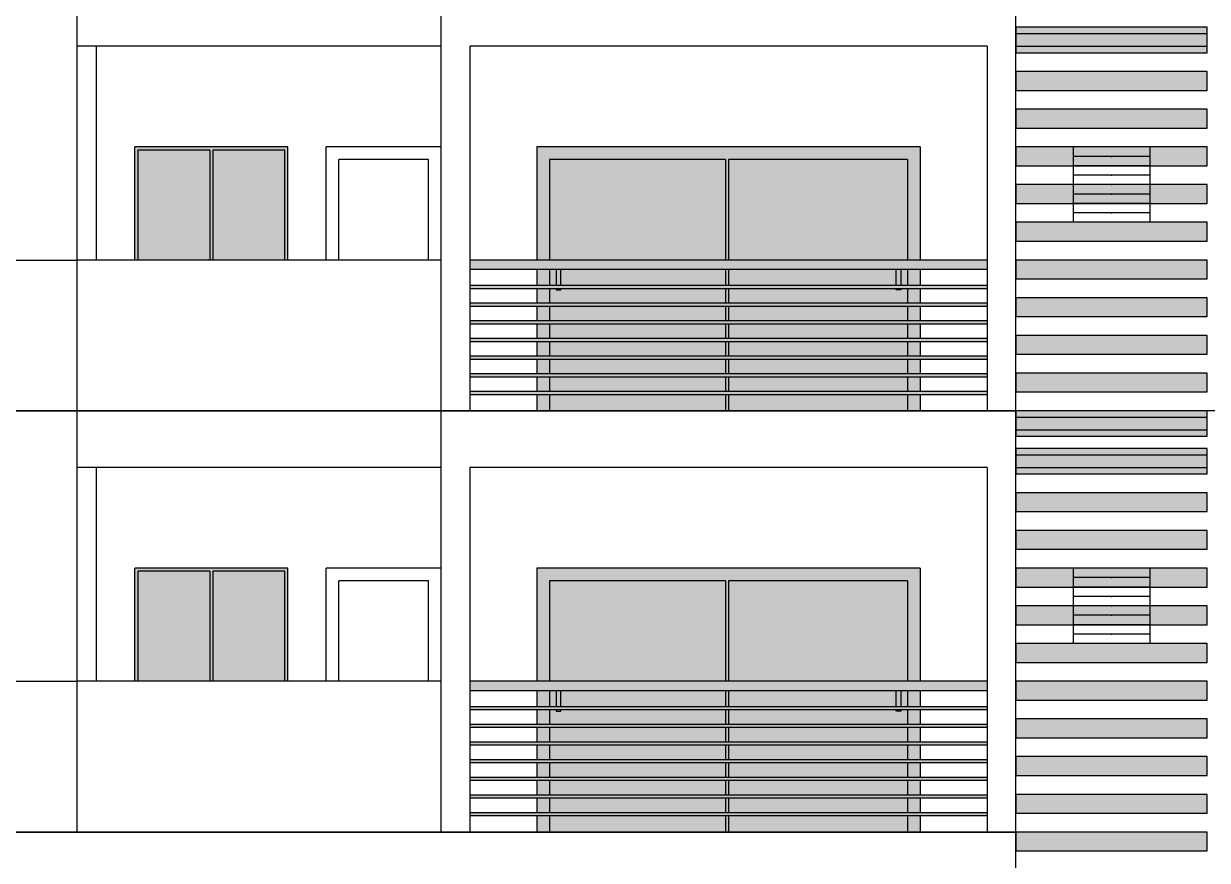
# Model space of a CAD drawing. Header units: metres. Extents: x 619 to 842, y 1450 to 1542.
# Drawn here: x 721.77 to 731.19, y 1513.8 to 1520.45 of the extents above; entities that cross this region are included whole.
import ezdxf

# ---------------------------------------------------------------- set-up
doc = ezdxf.new("R2010")
doc.units = ezdxf.units.M
doc.header["$LTSCALE"] = 0.5
doc.header["$MEASUREMENT"] = 0

msp = doc.modelspace()

# ---------------------------------------------------------------- hatches: boundary and pattern name
h = msp.add_hatch(color=9)
h.dxf.hatch_style = 1
h.paths.add_polyline_path([(731.19011, 1520.42549), (729.66604, 1520.42549), (729.66604, 1520.27549), (731.19011, 1520.27549)])
h = msp.add_hatch(color=9)
h.dxf.hatch_style = 1
h.paths.add_polyline_path([(731.19011, 1520.37349), (729.66604, 1520.37349), (729.66604, 1520.22349), (731.19011, 1520.22349)])
h = msp.add_hatch(color=9)
h.dxf.hatch_style = 1
h.paths.add_polyline_path([(731.19011, 1520.07349), (729.66604, 1520.07349), (729.66604, 1519.92349), (731.19011, 1519.92349)])
h = msp.add_hatch(color=9)
h.dxf.hatch_style = 1
h.paths.add_polyline_path([(731.19011, 1519.77349), (729.66604, 1519.77349), (729.66604, 1519.62349), (731.19011, 1519.62349)])
at = {"true_color": 0x636466}
h = msp.add_hatch(color=251, dxfattribs=at)
h.dxf.hatch_style = 1
h.paths.add_polyline_path([(722.6553, 1519.47349), (722.6553, 1518.57349), (722.6803, 1518.57349), (722.6803, 1519.44849), (723.25243, 1519.44849), (723.25243, 1518.57349), (723.27743, 1518.57349), (723.27743, 1519.44849), (723.84956, 1519.44849), (723.84956, 1518.57349), (723.87456, 1518.57349), (723.87456, 1519.47349)])
h.paths.add_polyline_path([(725.85585, 1519.47349), (725.85585, 1518.57349), (725.95585, 1518.57349), (725.95585, 1519.37349), (727.35493, 1519.37349), (727.35493, 1518.57349), (727.37993, 1518.57349), (727.37993, 1519.37349), (728.804, 1519.37349), (728.804, 1518.57349), (728.904, 1518.57349), (728.904, 1519.47349)])
h.paths.add_polyline_path([(725.95585, 1518.37036), (725.95585, 1518.49849), (725.85585, 1518.49849), (725.85585, 1518.37036)])
h.paths.add_polyline_path([(725.95585, 1518.34536), (725.85585, 1518.34536), (725.85585, 1518.22974), (725.95585, 1518.22974)])
h.paths.add_polyline_path([(725.95585, 1518.08911), (725.95585, 1518.20474), (725.85585, 1518.20474), (725.85585, 1518.08911)])
h.paths.add_polyline_path([(725.85585, 1517.94849), (725.95585, 1517.94849), (725.95585, 1518.06411), (725.85585, 1518.06411)])
h.paths.add_polyline_path([(725.95585, 1517.92349), (725.85585, 1517.92349), (725.85585, 1517.80786), (725.95585, 1517.80786)])
h.paths.add_polyline_path([(725.95585, 1517.78286), (725.85585, 1517.78286), (725.85585, 1517.66724), (725.95585, 1517.66724)])
h.paths.add_polyline_path([(725.95585, 1517.64224), (725.85585, 1517.64224), (725.85585, 1517.52661), (725.95585, 1517.52661)])
h.paths.add_polyline_path([(725.95585, 1517.50161), (725.85585, 1517.50161), (725.85585, 1517.37349), (725.95585, 1517.37349)])
h.paths.add_polyline_path([(728.804, 1518.37036), (728.904, 1518.37036), (728.904, 1518.49849), (728.804, 1518.49849)])
h.paths.add_polyline_path([(728.904, 1518.34536), (728.804, 1518.34536), (728.804, 1518.22974), (728.904, 1518.22974)])
h.paths.add_polyline_path([(728.904, 1518.20474), (728.804, 1518.20474), (728.804, 1518.08911), (728.904, 1518.08911)])
h.paths.add_polyline_path([(728.904, 1518.06411), (728.804, 1518.06411), (728.804, 1517.94849), (728.904, 1517.94849)])
h.paths.add_polyline_path([(728.904, 1517.92349), (728.804, 1517.92349), (728.804, 1517.80786), (728.904, 1517.80786)])
h.paths.add_polyline_path([(728.904, 1517.78286), (728.804, 1517.78286), (728.804, 1517.66724), (728.904, 1517.66724)])
h.paths.add_polyline_path([(728.904, 1517.64224), (728.804, 1517.64224), (728.804, 1517.52661), (728.904, 1517.52661)])
h.paths.add_polyline_path([(728.904, 1517.50161), (728.804, 1517.50161), (728.804, 1517.37349), (728.904, 1517.37349)])
h.paths.add_polyline_path([(727.37993, 1517.50161), (727.35493, 1517.50161), (727.35493, 1517.37349), (727.37993, 1517.37349)])
h.paths.add_polyline_path([(727.35493, 1517.52661), (727.37993, 1517.52661), (727.37993, 1517.64224), (727.35493, 1517.64224)])
h.paths.add_polyline_path([(727.35493, 1517.66724), (727.37993, 1517.66724), (727.37993, 1517.78286), (727.35493, 1517.78286)])
h.paths.add_polyline_path([(727.35493, 1517.80786), (727.37993, 1517.80786), (727.37993, 1517.92349), (727.35493, 1517.92349)])
h.paths.add_polyline_path([(727.35493, 1517.94849), (727.37993, 1517.94849), (727.37993, 1518.06411), (727.35493, 1518.06411)])
h.paths.add_polyline_path([(727.35493, 1518.08911), (727.37993, 1518.08911), (727.37993, 1518.20474), (727.35493, 1518.20474)])
h.paths.add_polyline_path([(727.35493, 1518.22974), (727.37993, 1518.22974), (727.37993, 1518.34536), (727.35493, 1518.34536)])
h.paths.add_polyline_path([(727.35493, 1518.37036), (727.37993, 1518.37036), (727.37993, 1518.49849), (727.35493, 1518.49849)])
h = msp.add_hatch(color=131)
h.dxf.hatch_style = 1
h.paths.add_polyline_path([(738.50567, 1517.37349), (738.50567, 1518.57349), (735.15271, 1518.57349), (735.15271, 1517.37349)])
h.paths.add_polyline_path([(733.18391, 1518.29849), (734.06085, 1518.29849), (734.06085, 1519.44849), (733.18391, 1519.44849)])
h.paths.add_polyline_path([(733.15891, 1519.44849), (732.28196, 1519.44849), (732.28196, 1518.29849), (733.15891, 1518.29849)])
h.paths.add_polyline_path([(728.804, 1518.57349), (728.804, 1519.37349), (727.37993, 1519.37349), (727.37993, 1518.57349)])
h.paths.add_polyline_path([(727.35493, 1518.57349), (727.35493, 1519.37349), (725.95585, 1519.37349), (725.95585, 1518.57349)])
h.paths.add_polyline_path([(727.37993, 1518.49849), (727.37993, 1518.37036), (728.71438, 1518.37036), (728.71438, 1518.49849)])
h.paths.add_polyline_path([(726.04547, 1518.49849), (726.04547, 1518.37036), (727.35493, 1518.37036), (727.35493, 1518.49849)])
h.paths.add_polyline_path([(726.04547, 1518.34536), (726.04547, 1518.33515), (726.00884, 1518.33515), (726.00884, 1518.34536), (725.95585, 1518.34536), (725.95585, 1518.22974), (727.35493, 1518.22974), (727.35493, 1518.34536)])
h.paths.add_polyline_path([(727.37993, 1518.34536), (727.37993, 1518.22974), (728.804, 1518.22974), (728.804, 1518.34536), (728.75101, 1518.34536), (728.75101, 1518.33515), (728.71438, 1518.33515), (728.71438, 1518.34536)])
h.paths.add_polyline_path([(728.804, 1518.08911), (728.804, 1518.20474), (727.37993, 1518.20474), (727.37993, 1518.08911)])
h.paths.add_polyline_path([(725.95585, 1518.20474), (725.95585, 1518.08911), (727.35493, 1518.08911), (727.35493, 1518.20474)])
h.paths.add_polyline_path([(727.35493, 1517.94849), (727.35493, 1518.06411), (725.95585, 1518.06411), (725.95585, 1517.94849)])
h.paths.add_polyline_path([(728.804, 1518.49849), (728.75101, 1518.49849), (728.75101, 1518.37036), (728.804, 1518.37036)])
h.paths.add_polyline_path([(726.00884, 1518.37036), (726.00884, 1518.49849), (725.95585, 1518.49849), (725.95585, 1518.37036)])
h.paths.add_polyline_path([(728.804, 1517.94849), (728.804, 1518.06411), (727.37993, 1518.06411), (727.37993, 1517.94849)])
h.paths.add_polyline_path([(728.804, 1517.80786), (728.804, 1517.92349), (727.37993, 1517.92349), (727.37993, 1517.80786)])
h.paths.add_polyline_path([(728.804, 1517.66724), (728.804, 1517.78286), (727.37993, 1517.78286), (727.37993, 1517.66724)])
h.paths.add_polyline_path([(725.95585, 1517.78286), (725.95585, 1517.66724), (727.35493, 1517.66724), (727.35493, 1517.78286)])
h.paths.add_polyline_path([(725.95585, 1517.92349), (725.95585, 1517.80786), (727.35493, 1517.80786), (727.35493, 1517.92349)])
h.paths.add_polyline_path([(727.37993, 1517.50161), (727.37993, 1517.37349), (728.804, 1517.37349), (728.804, 1517.50161)])
h.paths.add_polyline_path([(728.804, 1517.52661), (728.804, 1517.64224), (727.37993, 1517.64224), (727.37993, 1517.52661)])
h.paths.add_polyline_path([(727.35493, 1517.52661), (727.35493, 1517.64224), (725.95585, 1517.64224), (725.95585, 1517.52661)])
h.paths.add_polyline_path([(727.35493, 1517.37349), (727.35493, 1517.50161), (725.95585, 1517.50161), (725.95585, 1517.37349)])
h.paths.add_polyline_path([(723.27743, 1518.57349), (723.84956, 1518.57349), (723.84956, 1519.44849), (723.27743, 1519.44849)])
h.paths.add_polyline_path([(723.25243, 1519.44849), (722.6803, 1519.44849), (722.6803, 1518.57349), (723.25243, 1518.57349)])
h = msp.add_hatch(color=9)
h.dxf.hatch_style = 1
h.paths.add_polyline_path([(731.19011, 1519.47349), (729.66604, 1519.47349), (729.66604, 1519.32349), (731.19011, 1519.32349)])
h = msp.add_hatch(color=9)
h.dxf.hatch_style = 1
h.paths.add_polyline_path([(731.19011, 1519.17349), (729.66604, 1519.17349), (729.66604, 1519.02349), (731.19011, 1519.02349)])
h = msp.add_hatch(color=9)
h.dxf.hatch_style = 1
h.paths.add_polyline_path([(731.19011, 1518.87349), (729.66604, 1518.87349), (729.66604, 1518.72349), (731.19011, 1518.72349)])
h = msp.add_hatch(color=9)
h.dxf.hatch_style = 1
h.paths.add_polyline_path([(725.32243, 1518.57349), (729.43743, 1518.57349), (729.43743, 1518.49849), (725.32243, 1518.49849)])
h.paths.add_polyline_path([(725.32243, 1518.37036), (729.43743, 1518.37036), (729.43743, 1518.34536), (725.32243, 1518.34536)])
h.paths.add_polyline_path([(725.32243, 1518.22974), (729.43743, 1518.22974), (729.43743, 1518.20474), (725.32243, 1518.20474)])
h.paths.add_polyline_path([(725.32243, 1518.08911), (729.43743, 1518.08911), (729.43743, 1518.06411), (725.32243, 1518.06411)])
h.paths.add_polyline_path([(725.32243, 1517.94849), (729.43743, 1517.94849), (729.43743, 1517.92349), (725.32243, 1517.92349)])
h.paths.add_polyline_path([(725.32243, 1517.80786), (729.43743, 1517.80786), (729.43743, 1517.78286), (725.32243, 1517.78286)])
h.paths.add_polyline_path([(725.32243, 1517.66724), (729.43743, 1517.66724), (729.43743, 1517.64224), (725.32243, 1517.64224)])
h.paths.add_polyline_path([(725.32243, 1517.52661), (729.43743, 1517.52661), (729.43743, 1517.50161), (725.32243, 1517.50161)])
h = msp.add_hatch(color=9)
h.dxf.hatch_style = 1
h.paths.add_polyline_path([(731.19011, 1518.57349), (729.66604, 1518.57349), (729.66604, 1518.42349), (731.19011, 1518.42349)])
at = {"true_color": 0x991b1e}
h = msp.add_hatch(color=244, dxfattribs=at)
h.dxf.hatch_style = 1
h.paths.add_polyline_path([(726.00884, 1518.49849), (726.04547, 1518.49849), (726.04547, 1518.37036), (726.00884, 1518.37036)])
h.paths.add_polyline_path([(726.00884, 1518.34536), (726.04547, 1518.34536), (726.04547, 1518.33515), (726.00884, 1518.33515)])
h.paths.add_polyline_path([(728.71438, 1518.49849), (728.75101, 1518.49849), (728.75101, 1518.37036), (728.71438, 1518.37036)])
h.paths.add_polyline_path([(728.71438, 1518.34536), (728.75101, 1518.34536), (728.75101, 1518.33515), (728.71438, 1518.33515)])
h = msp.add_hatch(color=9)
h.dxf.hatch_style = 1
h.paths.add_polyline_path([(731.19011, 1518.27349), (729.66604, 1518.27349), (729.66604, 1518.12349), (731.19011, 1518.12349)])
h = msp.add_hatch(color=9)
h.dxf.hatch_style = 1
h.paths.add_polyline_path([(731.19011, 1517.97349), (729.66604, 1517.97349), (729.66604, 1517.82349), (731.19011, 1517.82349)])
h = msp.add_hatch(color=9)
h.dxf.hatch_style = 1
h.paths.add_polyline_path([(731.19011, 1517.67349), (729.66604, 1517.67349), (729.66604, 1517.52349), (731.19011, 1517.52349)])
h = msp.add_hatch(color=9)
h.dxf.hatch_style = 1
h.paths.add_polyline_path([(731.19011, 1517.37349), (729.66604, 1517.37349), (729.66604, 1517.22349), (731.19011, 1517.22349)])
h = msp.add_hatch(color=9)
h.dxf.hatch_style = 1
h.paths.add_polyline_path([(731.19011, 1517.32149), (729.66604, 1517.32149), (729.66604, 1517.17149), (731.19011, 1517.17149)])
h = msp.add_hatch(color=9)
h.dxf.hatch_style = 1
h.paths.add_polyline_path([(731.19011, 1517.07349), (729.66604, 1517.07349), (729.66604, 1516.92349), (731.19011, 1516.92349)])
h = msp.add_hatch(color=9)
h.dxf.hatch_style = 1
h.paths.add_polyline_path([(731.19011, 1517.02149), (729.66604, 1517.02149), (729.66604, 1516.87149), (731.19011, 1516.87149)])
h = msp.add_hatch(color=9)
h.dxf.hatch_style = 1
h.paths.add_polyline_path([(731.19011, 1516.72149), (729.66604, 1516.72149), (729.66604, 1516.57149), (731.19011, 1516.57149)])
h = msp.add_hatch(color=9)
h.dxf.hatch_style = 1
h.paths.add_polyline_path([(731.19011, 1516.42149), (729.66604, 1516.42149), (729.66604, 1516.27149), (731.19011, 1516.27149)])
at = {"true_color": 0x636466}
h = msp.add_hatch(color=251, dxfattribs=at)
h.dxf.hatch_style = 1
h.paths.add_polyline_path([(722.6553, 1516.12149), (722.6553, 1515.22149), (722.6803, 1515.22149), (722.6803, 1516.09649), (723.25243, 1516.09649), (723.25243, 1515.22149), (723.27743, 1515.22149), (723.27743, 1516.09649), (723.84956, 1516.09649), (723.84956, 1515.22149), (723.87456, 1515.22149), (723.87456, 1516.12149)])
h.paths.add_polyline_path([(725.85585, 1516.12149), (725.85585, 1515.22149), (725.95585, 1515.22149), (725.95585, 1516.02149), (727.35493, 1516.02149), (727.35493, 1515.22149), (727.37993, 1515.22149), (727.37993, 1516.02149), (728.804, 1516.02149), (728.804, 1515.22149), (728.904, 1515.22149), (728.904, 1516.12149)])
h.paths.add_polyline_path([(725.95585, 1515.01836), (725.95585, 1515.14649), (725.85585, 1515.14649), (725.85585, 1515.01836)])
h.paths.add_polyline_path([(725.95585, 1514.99336), (725.85585, 1514.99336), (725.85585, 1514.87774), (725.95585, 1514.87774)])
h.paths.add_polyline_path([(725.95585, 1514.73711), (725.95585, 1514.85274), (725.85585, 1514.85274), (725.85585, 1514.73711)])
h.paths.add_polyline_path([(725.85585, 1514.59649), (725.95585, 1514.59649), (725.95585, 1514.71211), (725.85585, 1514.71211)])
h.paths.add_polyline_path([(725.95585, 1514.57149), (725.85585, 1514.57149), (725.85585, 1514.45586), (725.95585, 1514.45586)])
h.paths.add_polyline_path([(725.95585, 1514.43086), (725.85585, 1514.43086), (725.85585, 1514.31524), (725.95585, 1514.31524)])
h.paths.add_polyline_path([(725.95585, 1514.29024), (725.85585, 1514.29024), (725.85585, 1514.17461), (725.95585, 1514.17461)])
h.paths.add_polyline_path([(725.95585, 1514.14961), (725.85585, 1514.14961), (725.85585, 1514.02149), (725.95585, 1514.02149)])
h.paths.add_polyline_path([(728.804, 1515.01836), (728.904, 1515.01836), (728.904, 1515.14649), (728.804, 1515.14649)])
h.paths.add_polyline_path([(728.904, 1514.99336), (728.804, 1514.99336), (728.804, 1514.87774), (728.904, 1514.87774)])
h.paths.add_polyline_path([(728.904, 1514.85274), (728.804, 1514.85274), (728.804, 1514.73711), (728.904, 1514.73711)])
h.paths.add_polyline_path([(728.904, 1514.71211), (728.804, 1514.71211), (728.804, 1514.59649), (728.904, 1514.59649)])
h.paths.add_polyline_path([(728.904, 1514.57149), (728.804, 1514.57149), (728.804, 1514.45586), (728.904, 1514.45586)])
h.paths.add_polyline_path([(728.904, 1514.43086), (728.804, 1514.43086), (728.804, 1514.31524), (728.904, 1514.31524)])
h.paths.add_polyline_path([(728.904, 1514.29024), (728.804, 1514.29024), (728.804, 1514.17461), (728.904, 1514.17461)])
h.paths.add_polyline_path([(728.904, 1514.14961), (728.804, 1514.14961), (728.804, 1514.02149), (728.904, 1514.02149)])
h.paths.add_polyline_path([(727.37993, 1514.14961), (727.35493, 1514.14961), (727.35493, 1514.02149), (727.37993, 1514.02149)])
h.paths.add_polyline_path([(727.35493, 1514.17461), (727.37993, 1514.17461), (727.37993, 1514.29024), (727.35493, 1514.29024)])
h.paths.add_polyline_path([(727.35493, 1514.31524), (727.37993, 1514.31524), (727.37993, 1514.43086), (727.35493, 1514.43086)])
h.paths.add_polyline_path([(727.35493, 1514.45586), (727.37993, 1514.45586), (727.37993, 1514.57149), (727.35493, 1514.57149)])
h.paths.add_polyline_path([(727.35493, 1514.59649), (727.37993, 1514.59649), (727.37993, 1514.71211), (727.35493, 1514.71211)])
h.paths.add_polyline_path([(727.35493, 1514.73711), (727.37993, 1514.73711), (727.37993, 1514.85274), (727.35493, 1514.85274)])
h.paths.add_polyline_path([(727.35493, 1514.87774), (727.37993, 1514.87774), (727.37993, 1514.99336), (727.35493, 1514.99336)])
h.paths.add_polyline_path([(727.35493, 1515.01836), (727.37993, 1515.01836), (727.37993, 1515.14649), (727.35493, 1515.14649)])
h = msp.add_hatch(color=9)
h.dxf.hatch_style = 1
h.paths.add_polyline_path([(731.19011, 1516.12149), (729.66604, 1516.12149), (729.66604, 1515.97149), (731.19011, 1515.97149)])
h = msp.add_hatch(color=131)
h.dxf.hatch_style = 1
h.paths.add_polyline_path([(738.50567, 1514.02149), (738.50567, 1515.22149), (735.15271, 1515.22149), (735.15271, 1514.02149)])
h.paths.add_polyline_path([(733.18391, 1514.94649), (734.06085, 1514.94649), (734.06085, 1516.09649), (733.18391, 1516.09649)])
h.paths.add_polyline_path([(733.15891, 1516.09649), (732.28196, 1516.09649), (732.28196, 1514.94649), (733.15891, 1514.94649)])
h.paths.add_polyline_path([(728.804, 1515.22149), (728.804, 1516.02149), (727.37993, 1516.02149), (727.37993, 1515.22149)])
h.paths.add_polyline_path([(727.35493, 1515.22149), (727.35493, 1516.02149), (725.95585, 1516.02149), (725.95585, 1515.22149)])
h.paths.add_polyline_path([(727.37993, 1515.14649), (727.37993, 1515.01836), (728.71438, 1515.01836), (728.71438, 1515.14649)])
h.paths.add_polyline_path([(726.04547, 1515.14649), (726.04547, 1515.01836), (727.35493, 1515.01836), (727.35493, 1515.14649)])
h.paths.add_polyline_path([(726.04547, 1514.99336), (726.04547, 1514.98315), (726.00884, 1514.98315), (726.00884, 1514.99336), (725.95585, 1514.99336), (725.95585, 1514.87774), (727.35493, 1514.87774), (727.35493, 1514.99336)])
h.paths.add_polyline_path([(727.37993, 1514.99336), (727.37993, 1514.87774), (728.804, 1514.87774), (728.804, 1514.99336), (728.75101, 1514.99336), (728.75101, 1514.98315), (728.71438, 1514.98315), (728.71438, 1514.99336)])
h.paths.add_polyline_path([(728.804, 1514.73711), (728.804, 1514.85274), (727.37993, 1514.85274), (727.37993, 1514.73711)])
h.paths.add_polyline_path([(725.95585, 1514.85274), (725.95585, 1514.73711), (727.35493, 1514.73711), (727.35493, 1514.85274)])
h.paths.add_polyline_path([(727.35493, 1514.59649), (727.35493, 1514.71211), (725.95585, 1514.71211), (725.95585, 1514.59649)])
h.paths.add_polyline_path([(728.804, 1515.14649), (728.75101, 1515.14649), (728.75101, 1515.01836), (728.804, 1515.01836)])
h.paths.add_polyline_path([(726.00884, 1515.01836), (726.00884, 1515.14649), (725.95585, 1515.14649), (725.95585, 1515.01836)])
h.paths.add_polyline_path([(728.804, 1514.59649), (728.804, 1514.71211), (727.37993, 1514.71211), (727.37993, 1514.59649)])
h.paths.add_polyline_path([(728.804, 1514.45586), (728.804, 1514.57149), (727.37993, 1514.57149), (727.37993, 1514.45586)])
h.paths.add_polyline_path([(728.804, 1514.31524), (728.804, 1514.43086), (727.37993, 1514.43086), (727.37993, 1514.31524)])
h.paths.add_polyline_path([(725.95585, 1514.43086), (725.95585, 1514.31524), (727.35493, 1514.31524), (727.35493, 1514.43086)])
h.paths.add_polyline_path([(725.95585, 1514.57149), (725.95585, 1514.45586), (727.35493, 1514.45586), (727.35493, 1514.57149)])
h.paths.add_polyline_path([(727.37993, 1514.14961), (727.37993, 1514.02149), (728.804, 1514.02149), (728.804, 1514.14961)])
h.paths.add_polyline_path([(728.804, 1514.17461), (728.804, 1514.29024), (727.37993, 1514.29024), (727.37993, 1514.17461)])
h.paths.add_polyline_path([(727.35493, 1514.17461), (727.35493, 1514.29024), (725.95585, 1514.29024), (725.95585, 1514.17461)])
h.paths.add_polyline_path([(727.35493, 1514.02149), (727.35493, 1514.14961), (725.95585, 1514.14961), (725.95585, 1514.02149)])
h.paths.add_polyline_path([(723.27743, 1515.22149), (723.84956, 1515.22149), (723.84956, 1516.09649), (723.27743, 1516.09649)])
h.paths.add_polyline_path([(723.25243, 1516.09649), (722.6803, 1516.09649), (722.6803, 1515.22149), (723.25243, 1515.22149)])
h = msp.add_hatch(color=9)
h.dxf.hatch_style = 1
h.paths.add_polyline_path([(731.19011, 1515.82149), (729.66604, 1515.82149), (729.66604, 1515.67149), (731.19011, 1515.67149)])
h = msp.add_hatch(color=9)
h.dxf.hatch_style = 1
h.paths.add_polyline_path([(731.19011, 1515.52149), (729.66604, 1515.52149), (729.66604, 1515.37149), (731.19011, 1515.37149)])
h = msp.add_hatch(color=9)
h.dxf.hatch_style = 1
h.paths.add_polyline_path([(725.32243, 1515.22149), (729.43743, 1515.22149), (729.43743, 1515.14649), (725.32243, 1515.14649)])
h.paths.add_polyline_path([(725.32243, 1515.01836), (729.43743, 1515.01836), (729.43743, 1514.99336), (725.32243, 1514.99336)])
h.paths.add_polyline_path([(725.32243, 1514.87774), (729.43743, 1514.87774), (729.43743, 1514.85274), (725.32243, 1514.85274)])
h.paths.add_polyline_path([(725.32243, 1514.73711), (729.43743, 1514.73711), (729.43743, 1514.71211), (725.32243, 1514.71211)])
h.paths.add_polyline_path([(725.32243, 1514.59649), (729.43743, 1514.59649), (729.43743, 1514.57149), (725.32243, 1514.57149)])
h.paths.add_polyline_path([(725.32243, 1514.45586), (729.43743, 1514.45586), (729.43743, 1514.43086), (725.32243, 1514.43086)])
h.paths.add_polyline_path([(725.32243, 1514.31524), (729.43743, 1514.31524), (729.43743, 1514.29024), (725.32243, 1514.29024)])
h.paths.add_polyline_path([(725.32243, 1514.17461), (729.43743, 1514.17461), (729.43743, 1514.14961), (725.32243, 1514.14961)])
h = msp.add_hatch(color=9)
h.dxf.hatch_style = 1
h.paths.add_polyline_path([(731.19011, 1515.22149), (729.66604, 1515.22149), (729.66604, 1515.07149), (731.19011, 1515.07149)])
at = {"true_color": 0x991b1e}
h = msp.add_hatch(color=244, dxfattribs=at)
h.dxf.hatch_style = 1
h.paths.add_polyline_path([(726.00884, 1515.14649), (726.04547, 1515.14649), (726.04547, 1515.01836), (726.00884, 1515.01836)])
h.paths.add_polyline_path([(726.00884, 1514.99336), (726.04547, 1514.99336), (726.04547, 1514.98315), (726.00884, 1514.98315)])
h.paths.add_polyline_path([(728.71438, 1515.14649), (728.75101, 1515.14649), (728.75101, 1515.01836), (728.71438, 1515.01836)])
h.paths.add_polyline_path([(728.71438, 1514.99336), (728.75101, 1514.99336), (728.75101, 1514.98315), (728.71438, 1514.98315)])
h = msp.add_hatch(color=9)
h.dxf.hatch_style = 1
h.paths.add_polyline_path([(731.19011, 1514.92149), (729.66604, 1514.92149), (729.66604, 1514.77149), (731.19011, 1514.77149)])
h = msp.add_hatch(color=9)
h.dxf.hatch_style = 1
h.paths.add_polyline_path([(731.19011, 1514.62149), (729.66604, 1514.62149), (729.66604, 1514.47149), (731.19011, 1514.47149)])
h = msp.add_hatch(color=9)
h.dxf.hatch_style = 1
h.paths.add_polyline_path([(731.19011, 1514.32149), (729.66604, 1514.32149), (729.66604, 1514.17149), (731.19011, 1514.17149)])
h = msp.add_hatch(color=9)
h.dxf.hatch_style = 1
h.paths.add_polyline_path([(731.19011, 1514.02149), (729.66604, 1514.02149), (729.66604, 1513.87149), (731.19011, 1513.87149)])

# ---------------------------------------------------------------- linework, layer by layer
for p, q in [((729.66604, 1513.57149), (729.66604, 1535.33349)), ((722.19808, 1517.37349), (722.19808, 1520.72549)), ((725.09382, 1517.37349), (725.09382, 1520.72549)), ((731.19011, 1520.42549), (729.66604, 1520.42549)), ((729.66604, 1520.42549), (729.66604, 1520.27549)), ((731.19011, 1520.37349), (729.66604, 1520.37349)), ((729.66604, 1520.37349), (729.66604, 1520.22349)), ((731.19011, 1520.27549), (731.19011, 1520.42549)), ((731.19011, 1520.22349), (731.19011, 1520.37349)), ((725.09382, 1520.27549), (722.19808, 1520.27549)), ((722.35048, 1518.57349), (722.35048, 1520.27549)), ((725.32243, 1520.27549), (725.32243, 1517.37349)), ((729.43743, 1520.27549), (725.32243, 1520.27549)), ((729.43743, 1520.27549), (729.43743, 1517.37349)), ((729.66604, 1520.27549), (731.19011, 1520.27549)), ((729.66604, 1520.22349), (731.19011, 1520.22349)), ((731.19011, 1520.07349), (729.66604, 1520.07349)), ((729.66604, 1520.07349), (729.66604, 1519.92349)), ((731.19011, 1519.92349), (731.19011, 1520.07349)), ((729.66604, 1519.92349), (731.19011, 1519.92349)), ((731.19011, 1519.77349), (729.66604, 1519.77349)), ((729.66604, 1519.77349), (729.66604, 1519.62349)), ((731.19011, 1519.62349), (731.19011, 1519.77349)), ((729.66604, 1519.62349), (731.19011, 1519.62349)), ((722.6553, 1518.57349), (722.6553, 1519.47349)), ((723.87456, 1519.47349), (722.6553, 1519.47349)), ((723.25243, 1519.44849), (723.25243, 1518.57349)), ((723.27743, 1519.44849), (723.27743, 1518.57349)), ((723.87456, 1518.57349), (723.87456, 1519.47349)), ((724.17937, 1518.57349), (724.17937, 1519.47349)), ((725.09382, 1519.47349), (724.17937, 1519.47349)), ((725.85585, 1519.47349), (725.85585, 1518.57349)), ((728.904, 1519.47349), (725.85585, 1519.47349)), ((728.904, 1519.47349), (728.904, 1518.57349)), ((731.19011, 1519.47349), (729.66604, 1519.47349)), ((729.66604, 1519.47349), (729.66604, 1519.32349)), ((730.12326, 1519.47349), (730.12326, 1518.87349)), ((730.73289, 1519.47349), (730.12326, 1519.47349)), ((730.73289, 1519.47349), (730.73289, 1518.87349)), ((731.19011, 1519.32349), (731.19011, 1519.47349)), ((724.27937, 1518.57349), (724.27937, 1519.37349)), ((724.99382, 1519.37349), (724.27937, 1519.37349)), ((724.99382, 1518.57349), (724.99382, 1519.37349)), ((725.95585, 1519.37349), (725.95585, 1518.57349)), ((727.35493, 1519.37349), (725.95585, 1519.37349)), ((727.35493, 1519.37349), (727.35493, 1518.57349)), ((727.37993, 1519.37349), (727.37993, 1518.57349)), ((728.804, 1519.37349), (727.37993, 1519.37349)), ((728.804, 1519.37349), (728.804, 1518.57349)), ((729.66604, 1519.32349), (731.19011, 1519.32349)), ((730.73289, 1519.39849), (730.12326, 1519.39849)), ((730.73289, 1519.32349), (730.12326, 1519.32349)), ((730.73289, 1519.24849), (730.12326, 1519.24849)), ((731.19011, 1519.17349), (729.66604, 1519.17349)), ((729.66604, 1519.17349), (729.66604, 1519.02349)), ((730.73289, 1519.17349), (730.12326, 1519.17349)), ((731.19011, 1519.02349), (731.19011, 1519.17349)), ((730.73289, 1519.09849), (730.12326, 1519.09849)), ((729.66604, 1519.02349), (731.19011, 1519.02349)), ((730.73289, 1519.02349), (730.12326, 1519.02349)), ((730.73289, 1518.94849), (730.12326, 1518.94849)), ((731.19011, 1518.87349), (729.66604, 1518.87349)), ((729.66604, 1518.87349), (729.66604, 1518.72349)), ((730.73289, 1518.87349), (730.12326, 1518.87349)), ((731.19011, 1518.72349), (731.19011, 1518.87349)), ((729.66604, 1518.72349), (731.19011, 1518.72349)), ((715.94937, 1518.57349), (722.19808, 1518.57349)), ((725.09382, 1518.57349), (722.19808, 1518.57349)), ((729.43743, 1518.57349), (725.32243, 1518.57349)), ((731.19011, 1518.57349), (729.66604, 1518.57349)), ((729.66604, 1518.57349), (729.66604, 1518.42349)), ((731.19011, 1518.42349), (731.19011, 1518.57349)), ((729.43743, 1518.49849), (725.32243, 1518.49849)), ((725.85585, 1518.49849), (725.85585, 1518.37036)), ((725.95585, 1518.49849), (725.95585, 1518.37036)), ((727.35493, 1518.49849), (727.35493, 1518.37036)), ((727.37993, 1518.49849), (727.37993, 1518.37036)), ((728.804, 1518.49849), (728.804, 1518.37036)), ((728.904, 1518.49849), (728.904, 1518.37036)), ((729.66604, 1518.42349), (731.19011, 1518.42349)), ((729.43743, 1518.37036), (725.32243, 1518.37036)), ((729.43743, 1518.34536), (725.32243, 1518.34536)), ((725.85585, 1518.34536), (725.85585, 1518.22974)), ((725.95585, 1518.34536), (725.95585, 1518.22974)), ((727.35493, 1518.34536), (727.35493, 1518.22974)), ((727.37993, 1518.34536), (727.37993, 1518.22974)), ((728.804, 1518.34536), (728.804, 1518.22974)), ((728.904, 1518.34536), (728.904, 1518.22974)), ((729.43743, 1518.22974), (725.32243, 1518.22974)), ((729.43743, 1518.20474), (725.32243, 1518.20474)), ((725.85585, 1518.20474), (725.85585, 1518.08911)), ((725.95585, 1518.20474), (725.95585, 1518.08911)), ((727.35493, 1518.20474), (727.35493, 1518.08911)), ((727.37993, 1518.20474), (727.37993, 1518.08911)), ((728.804, 1518.20474), (728.804, 1518.08911)), ((728.904, 1518.20474), (728.904, 1518.08911)), ((731.19011, 1518.27349), (729.66604, 1518.27349)), ((729.66604, 1518.27349), (729.66604, 1518.12349)), ((731.19011, 1518.12349), (731.19011, 1518.27349)), ((729.66604, 1518.12349), (731.19011, 1518.12349)), ((729.43743, 1518.08911), (725.32243, 1518.08911)), ((729.43743, 1518.06411), (725.32243, 1518.06411)), ((725.85585, 1518.06411), (725.85585, 1517.94849)), ((725.95585, 1518.06411), (725.95585, 1517.94849)), ((727.35493, 1518.06411), (727.35493, 1517.94849)), ((727.37993, 1518.06411), (727.37993, 1517.94849)), ((728.804, 1518.06411), (728.804, 1517.94849)), ((728.904, 1518.06411), (728.904, 1517.94849)), ((729.43743, 1517.94849), (725.32243, 1517.94849)), ((729.43743, 1517.92349), (725.32243, 1517.92349)), ((725.85585, 1517.92349), (725.85585, 1517.80786)), ((725.95585, 1517.92349), (725.95585, 1517.80786)), ((727.35493, 1517.92349), (727.35493, 1517.80786)), ((727.37993, 1517.92349), (727.37993, 1517.80786)), ((728.804, 1517.92349), (728.804, 1517.80786)), ((728.904, 1517.92349), (728.904, 1517.80786)), ((731.19011, 1517.97349), (729.66604, 1517.97349)), ((729.66604, 1517.97349), (729.66604, 1517.82349)), ((731.19011, 1517.82349), (731.19011, 1517.97349)), ((729.66604, 1517.82349), (731.19011, 1517.82349)), ((729.43743, 1517.80786), (725.32243, 1517.80786)), ((729.43743, 1517.78286), (725.32243, 1517.78286)), ((725.85585, 1517.78286), (725.85585, 1517.66724)), ((725.95585, 1517.78286), (725.95585, 1517.66724)), ((727.35493, 1517.78286), (727.35493, 1517.66724)), ((727.37993, 1517.78286), (727.37993, 1517.66724)), ((728.804, 1517.78286), (728.804, 1517.66724)), ((728.904, 1517.78286), (728.904, 1517.66724)), ((729.43743, 1517.66724), (725.32243, 1517.66724)), ((729.43743, 1517.64224), (725.32243, 1517.64224)), ((725.85585, 1517.64224), (725.85585, 1517.52661)), ((725.95585, 1517.64224), (725.95585, 1517.52661)), ((727.35493, 1517.64224), (727.35493, 1517.52661)), ((727.37993, 1517.64224), (727.37993, 1517.52661)), ((728.804, 1517.64224), (728.804, 1517.52661)), ((728.904, 1517.64224), (728.904, 1517.52661)), ((731.19011, 1517.67349), (729.66604, 1517.67349)), ((729.66604, 1517.67349), (729.66604, 1517.52349)), ((731.19011, 1517.52349), (731.19011, 1517.67349)), ((729.43743, 1517.52661), (725.32243, 1517.52661)), ((729.43743, 1517.50161), (725.32243, 1517.50161)), ((725.85585, 1517.50161), (725.85585, 1517.37349)), ((725.95585, 1517.50161), (725.95585, 1517.37349)), ((727.35493, 1517.50161), (727.35493, 1517.37349)), ((727.37993, 1517.50161), (727.37993, 1517.37349)), ((728.804, 1517.50161), (728.804, 1517.37349)), ((728.904, 1517.50161), (728.904, 1517.37349)), ((729.66604, 1517.52349), (731.19011, 1517.52349)), ((711.37715, 1517.37349), (729.66604, 1517.37349)), ((738.50567, 1517.37349), (720.52159, 1517.37349)), ((729.66604, 1517.37349), (720.52159, 1517.37349)), ((722.19808, 1514.02149), (722.19808, 1517.37349)), ((725.09382, 1514.02149), (725.09382, 1517.37349)), ((731.19011, 1517.37349), (729.66604, 1517.37349)), ((729.66604, 1517.37349), (729.66604, 1517.22349)), ((731.19011, 1517.22349), (731.19011, 1517.37349)), ((731.19011, 1517.32149), (729.66604, 1517.32149)), ((729.66604, 1517.32149), (729.66604, 1517.17149)), ((731.19011, 1517.17149), (731.19011, 1517.32149)), ((729.66604, 1517.22349), (731.19011, 1517.22349)), ((729.66604, 1517.17149), (731.19011, 1517.17149)), ((731.19011, 1517.07349), (729.66604, 1517.07349)), ((729.66604, 1517.07349), (729.66604, 1516.92349)), ((731.19011, 1516.92349), (731.19011, 1517.07349)), ((731.19011, 1517.02149), (729.66604, 1517.02149)), ((729.66604, 1517.02149), (729.66604, 1516.87149)), ((731.19011, 1516.87149), (731.19011, 1517.02149)), ((725.09382, 1516.92349), (722.19808, 1516.92349)), ((722.35048, 1515.22149), (722.35048, 1516.92349)), ((725.32243, 1516.92349), (725.32243, 1514.02149)), ((729.43743, 1516.92349), (725.32243, 1516.92349)), ((729.43743, 1516.92349), (729.43743, 1514.02149)), ((729.66604, 1516.92349), (731.19011, 1516.92349)), ((729.66604, 1516.87149), (731.19011, 1516.87149)), ((731.19011, 1516.72149), (729.66604, 1516.72149)), ((729.66604, 1516.72149), (729.66604, 1516.57149)), ((731.19011, 1516.57149), (731.19011, 1516.72149)), ((729.66604, 1516.57149), (731.19011, 1516.57149)), ((731.19011, 1516.42149), (729.66604, 1516.42149)), ((729.66604, 1516.42149), (729.66604, 1516.27149)), ((731.19011, 1516.27149), (731.19011, 1516.42149)), ((729.66604, 1516.27149), (731.19011, 1516.27149)), ((722.6553, 1515.22149), (722.6553, 1516.12149)), ((723.87456, 1516.12149), (722.6553, 1516.12149)), ((723.87456, 1515.22149), (723.87456, 1516.12149)), ((724.17937, 1515.22149), (724.17937, 1516.12149)), ((725.09382, 1516.12149), (724.17937, 1516.12149)), ((725.85585, 1516.12149), (725.85585, 1515.22149)), ((728.904, 1516.12149), (725.85585, 1516.12149)), ((728.904, 1516.12149), (728.904, 1515.22149)), ((731.19011, 1516.12149), (729.66604, 1516.12149)), ((729.66604, 1516.12149), (729.66604, 1515.97149)), ((730.12326, 1516.12149), (730.12326, 1515.52149)), ((730.73289, 1516.12149), (730.12326, 1516.12149)), ((730.73289, 1516.12149), (730.73289, 1515.52149)), ((731.19011, 1515.97149), (731.19011, 1516.12149)), ((723.25243, 1516.09649), (723.25243, 1515.22149)), ((723.27743, 1516.09649), (723.27743, 1515.22149)), ((724.27937, 1515.22149), (724.27937, 1516.02149)), ((724.99382, 1516.02149), (724.27937, 1516.02149)), ((724.99382, 1515.22149), (724.99382, 1516.02149)), ((725.95585, 1516.02149), (725.95585, 1515.22149)), ((727.35493, 1516.02149), (725.95585, 1516.02149)), ((727.35493, 1516.02149), (727.35493, 1515.22149)), ((727.37993, 1516.02149), (727.37993, 1515.22149)), ((728.804, 1516.02149), (727.37993, 1516.02149)), ((728.804, 1516.02149), (728.804, 1515.22149)), ((730.73289, 1516.04649), (730.12326, 1516.04649)), ((729.66604, 1515.97149), (731.19011, 1515.97149)), ((730.73289, 1515.97149), (730.12326, 1515.97149)), ((730.73289, 1515.89649), (730.12326, 1515.89649)), ((731.19011, 1515.82149), (729.66604, 1515.82149)), ((729.66604, 1515.82149), (729.66604, 1515.67149)), ((730.73289, 1515.82149), (730.12326, 1515.82149)), ((730.73289, 1515.74649), (730.12326, 1515.74649)), ((731.19011, 1515.67149), (731.19011, 1515.82149)), ((729.66604, 1515.67149), (731.19011, 1515.67149)), ((730.73289, 1515.67149), (730.12326, 1515.67149)), ((730.73289, 1515.59649), (730.12326, 1515.59649)), ((731.19011, 1515.52149), (729.66604, 1515.52149)), ((729.66604, 1515.52149), (729.66604, 1515.37149)), ((730.73289, 1515.52149), (730.12326, 1515.52149)), ((731.19011, 1515.37149), (731.19011, 1515.52149)), ((729.66604, 1515.37149), (731.19011, 1515.37149)), ((715.94937, 1515.22149), (722.19808, 1515.22149)), ((725.09382, 1515.22149), (722.19808, 1515.22149)), ((729.43743, 1515.22149), (725.32243, 1515.22149)), ((731.19011, 1515.22149), (729.66604, 1515.22149)), ((729.66604, 1515.22149), (729.66604, 1515.07149)), ((731.19011, 1515.07149), (731.19011, 1515.22149)), ((729.43743, 1515.14649), (725.32243, 1515.14649)), ((725.85585, 1515.14649), (725.85585, 1515.01836)), ((725.95585, 1515.14649), (725.95585, 1515.01836)), ((727.35493, 1515.14649), (727.35493, 1515.01836)), ((727.37993, 1515.14649), (727.37993, 1515.01836)), ((728.804, 1515.14649), (728.804, 1515.01836)), ((728.904, 1515.14649), (728.904, 1515.01836)), ((729.43743, 1515.01836), (725.32243, 1515.01836)), ((729.43743, 1514.99336), (725.32243, 1514.99336)), ((725.85585, 1514.99336), (725.85585, 1514.87774)), ((725.95585, 1514.99336), (725.95585, 1514.87774)), ((727.35493, 1514.99336), (727.35493, 1514.87774)), ((727.37993, 1514.99336), (727.37993, 1514.87774)), ((728.804, 1514.99336), (728.804, 1514.87774)), ((728.904, 1514.99336), (728.904, 1514.87774)), ((729.66604, 1515.07149), (731.19011, 1515.07149)), ((731.19011, 1514.92149), (729.66604, 1514.92149)), ((729.66604, 1514.92149), (729.66604, 1514.77149)), ((731.19011, 1514.77149), (731.19011, 1514.92149)), ((729.43743, 1514.87774), (725.32243, 1514.87774)), ((729.43743, 1514.85274), (725.32243, 1514.85274)), ((725.85585, 1514.85274), (725.85585, 1514.73711)), ((725.95585, 1514.85274), (725.95585, 1514.73711)), ((727.35493, 1514.85274), (727.35493, 1514.73711)), ((727.37993, 1514.85274), (727.37993, 1514.73711)), ((728.804, 1514.85274), (728.804, 1514.73711)), ((728.904, 1514.85274), (728.904, 1514.73711)), ((729.43743, 1514.73711), (725.32243, 1514.73711)), ((729.43743, 1514.71211), (725.32243, 1514.71211)), ((725.85585, 1514.71211), (725.85585, 1514.59649)), ((725.95585, 1514.71211), (725.95585, 1514.59649)), ((727.35493, 1514.71211), (727.35493, 1514.59649)), ((727.37993, 1514.71211), (727.37993, 1514.59649)), ((728.804, 1514.71211), (728.804, 1514.59649)), ((728.904, 1514.71211), (728.904, 1514.59649)), ((729.66604, 1514.77149), (731.19011, 1514.77149)), ((731.19011, 1514.62149), (729.66604, 1514.62149)), ((729.66604, 1514.62149), (729.66604, 1514.47149)), ((731.19011, 1514.47149), (731.19011, 1514.62149)), ((729.43743, 1514.59649), (725.32243, 1514.59649)), ((729.43743, 1514.57149), (725.32243, 1514.57149)), ((725.85585, 1514.57149), (725.85585, 1514.45586)), ((725.95585, 1514.57149), (725.95585, 1514.45586)), ((727.35493, 1514.57149), (727.35493, 1514.45586)), ((727.37993, 1514.57149), (727.37993, 1514.45586)), ((728.804, 1514.57149), (728.804, 1514.45586)), ((728.904, 1514.57149), (728.904, 1514.45586)), ((729.43743, 1514.45586), (725.32243, 1514.45586)), ((729.43743, 1514.43086), (725.32243, 1514.43086)), ((725.85585, 1514.43086), (725.85585, 1514.31524)), ((725.95585, 1514.43086), (725.95585, 1514.31524)), ((727.35493, 1514.43086), (727.35493, 1514.31524)), ((727.37993, 1514.43086), (727.37993, 1514.31524)), ((728.804, 1514.43086), (728.804, 1514.31524)), ((728.904, 1514.43086), (728.904, 1514.31524)), ((729.66604, 1514.47149), (731.19011, 1514.47149)), ((729.43743, 1514.31524), (725.32243, 1514.31524)), ((729.43743, 1514.29024), (725.32243, 1514.29024)), ((725.85585, 1514.29024), (725.85585, 1514.17461)), ((725.95585, 1514.29024), (725.95585, 1514.17461)), ((727.35493, 1514.29024), (727.35493, 1514.17461)), ((727.37993, 1514.29024), (727.37993, 1514.17461)), ((728.804, 1514.29024), (728.804, 1514.17461)), ((728.904, 1514.29024), (728.904, 1514.17461)), ((731.19011, 1514.32149), (729.66604, 1514.32149)), ((729.66604, 1514.32149), (729.66604, 1514.17149)), ((731.19011, 1514.17149), (731.19011, 1514.32149)), ((729.43743, 1514.17461), (725.32243, 1514.17461)), ((729.43743, 1514.14961), (725.32243, 1514.14961)), ((725.85585, 1514.14961), (725.85585, 1514.02149)), ((725.95585, 1514.14961), (725.95585, 1514.02149)), ((727.35493, 1514.14961), (727.35493, 1514.02149)), ((727.37993, 1514.14961), (727.37993, 1514.02149)), ((728.804, 1514.14961), (728.804, 1514.02149)), ((728.904, 1514.14961), (728.904, 1514.02149)), ((729.66604, 1514.17149), (731.19011, 1514.17149)), ((711.37715, 1514.02149), (729.66604, 1514.02149)), ((729.66604, 1514.02149), (720.52159, 1514.02149)), ((731.19011, 1514.02149), (729.66604, 1514.02149)), ((729.66604, 1514.02149), (729.66604, 1513.87149)), ((731.19011, 1513.87149), (731.19011, 1514.02149)), ((729.66604, 1513.87149), (731.19011, 1513.87149))]:
    msp.add_line(p, q)
for points in [[(723.25243, 1519.44849), (722.6803, 1519.44849), (722.6803, 1518.57349)], [(723.84956, 1518.57349), (723.84956, 1519.44849), (723.27743, 1519.44849)], [(726.00884, 1518.49849), (726.00884, 1518.37036)], [(726.04547, 1518.37036), (726.04547, 1518.49849)], [(728.71438, 1518.37036), (728.71438, 1518.49849)], [(728.75101, 1518.49849), (728.75101, 1518.37036)], [(726.00884, 1518.34536), (726.00884, 1518.33515), (726.04547, 1518.33515), (726.04547, 1518.34536)], [(728.75101, 1518.34536), (728.75101, 1518.33515), (728.71438, 1518.33515), (728.71438, 1518.34536)], [(723.25243, 1516.09649), (722.6803, 1516.09649), (722.6803, 1515.22149)], [(723.84956, 1515.22149), (723.84956, 1516.09649), (723.27743, 1516.09649)], [(726.00884, 1515.14649), (726.00884, 1515.01836)], [(726.04547, 1515.01836), (726.04547, 1515.14649)], [(728.71438, 1515.01836), (728.71438, 1515.14649)], [(728.75101, 1515.14649), (728.75101, 1515.01836)], [(726.00884, 1514.99336), (726.00884, 1514.98315), (726.04547, 1514.98315), (726.04547, 1514.99336)], [(728.75101, 1514.99336), (728.75101, 1514.98315), (728.71438, 1514.98315), (728.71438, 1514.99336)]]:
    msp.add_lwpolyline(points)
for p in [(730.42808, 1519.39849), (730.42808, 1519.32349), (730.42808, 1519.24849), (730.42808, 1519.17349), (730.42808, 1519.09849), (730.42808, 1518.94849), (730.42808, 1516.04649), (730.42808, 1515.97149), (730.42808, 1515.89649), (730.42808, 1515.82149), (730.42808, 1515.74649), (730.42808, 1515.59649)]:
    msp.add_point(p)

doc.saveas('drawing.dxf')
